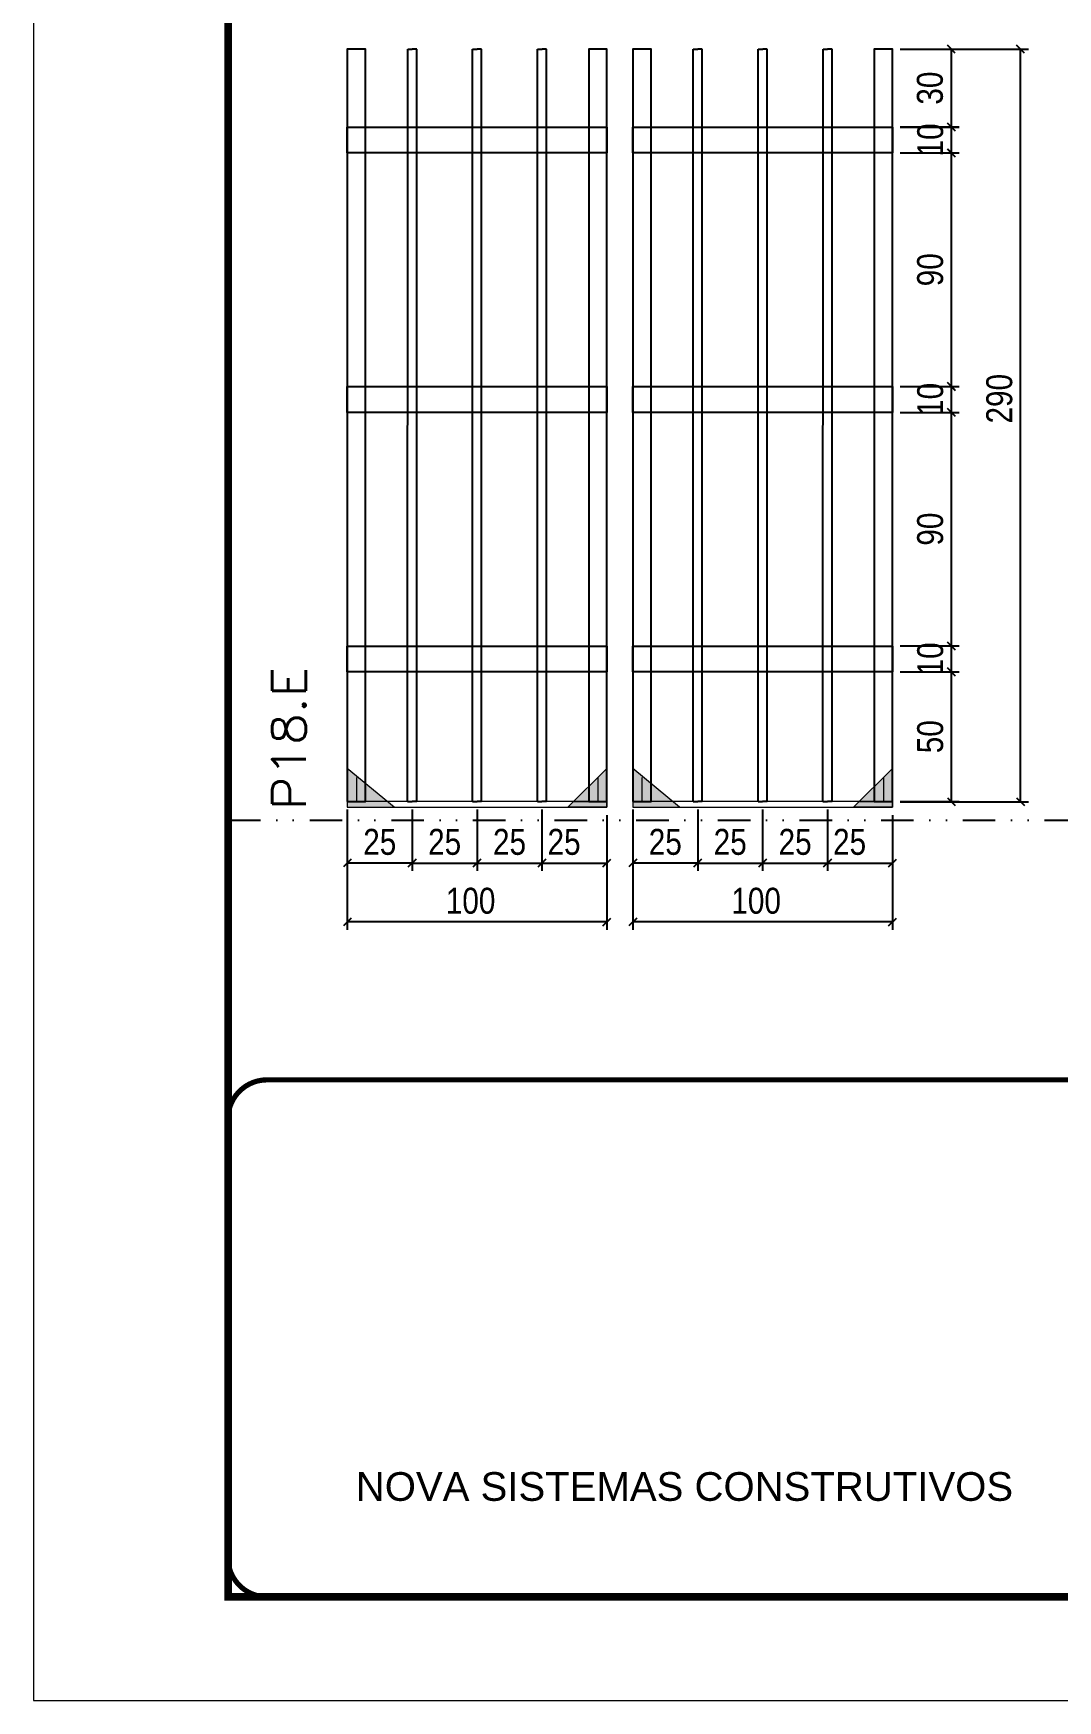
# Model space of a CAD drawing. Extents: x 14400 to 27878, y -21631 to 6985.
# Drawn here: x 17583 to 17978, y -14740 to -14097 of the extents above; entities that cross this region are included whole.
import ezdxf

# ---------------------------------------------------------------- set-up
doc = ezdxf.new("R2010")
doc.units = 0
for name, pattern in [('CONTINUO', [0]), ('DASHED', [0.75, 0.5, -0.25]), ('DIVIDE2', [0.625, 0.25, -0.125, 0, -0.125, 0, -0.125]), ('HIDDEN', [0.375, 0.25, -0.125])]:
    doc.linetypes.add(name, pattern=pattern)
for name, color, linetype in [('COTA', 241, 'Continuous'), ('Nível', 160, 'Continuous'), ('SARR_2.2x10', 60, 'Continuous'), ('SARR_3.5x7', 81, 'Continuous'), ('SARR_7x7', 40, 'Continuous')]:
    doc.layers.add(name, color=color, linetype=linetype)
for name, color, linetype, lineweight in [('Folhas', 255, 'Continuous', 9), ('Madeira', 126, 'Continuous', 18), ('Sarr 2.2x7', 40, 'Continuous', 9), ('SARRAFO DE PRESSAO', 251, 'DASHED', 9), ('Texto Seção', 7, 'Continuous', 15)]:
    doc.layers.add(name, color=color, linetype=linetype, lineweight=lineweight)
doc.styles.add('ARIAL', font='arial.ttf')
doc.styles.add('COTA TECNICA', font='techl___.ttf', dxfattribs={"height": 10})
doc.styles.add('REGUA-120', font='ROMANS.shx', dxfattribs={"height": 15})
doc.dimstyles.new('PAINEL', dxfattribs={"dimtxt": 10, "dimasz": 3, "dimexe": 3, "dimexo": 3, "dimgap": 3, "dimtad": 1, "dimdec": 1, "dimzin": 12, "dimdsep": 46, "dimtxsty": 'COTA TECNICA', "dimblk1": 'OBLIQUE', "dimblk2": 'OBLIQUE', "dimsah": 1, "dimcen": 0.9, "dimclrd": 4, "dimclre": 4, "dimclrt": 240, "dimadec": 1, "dimazin": 3, "dimtfac": 1, "dimtdec": 1, "dimtmove": 0, "dimatfit": 3, "dimfxl": 1, "dimtolj": 1, "dimtzin": 12, "dimarcsym": 0})

# ---------------------------------------------------------------- blocks, each defined once
blk = doc.blocks.new('9999999999')
at = {"color": 30, "linetype": 'CONTINUO', "const_width": 2}
blk.add_lwpolyline([(99583.98, 34230.21), (99583.98, 34414.45, 0.414214), (99568.98, 34429.45), (98228.98, 34429.45, 0.414214), (98213.98, 34414.45), (98213.98, 34245.21, 0.414214), (98228.98, 34230.21), (99583.98, 34230.21)], format="xyb", dxfattribs=at)
at = {"layer": 'Folhas'}
blk.add_lwpolyline([(98138.98, 34190.21), (99623.98, 34190.21), (99623.98, 35240.21), (98138.98, 35240.21)], close=True, dxfattribs=at)
at = {"layer": 'Folhas', "color": 30, "const_width": 3}
blk.add_lwpolyline([(98213.98, 34230.21), (99583.98, 34230.21), (99583.98, 35200.21), (98213.98, 35200.21)], close=True, dxfattribs=at)
at = {"color": 7, "linetype": 'Continuous', "ltscale": 5, "style": 'ARIAL'}
blk.add_text('NOVA SISTEMAS CONSTRUTIVOS', height=11.0592, dxfattribs=at).set_placement((98263.19, 34267.21))
blk = doc.blocks.new('_Oblique')
at = {"color": 0, "linetype": 'ByBlock', "lineweight": -2}
blk.add_line((-0.5, -0.5), (0.5, 0.5), dxfattribs=at)
blk = doc.blocks.new('*D3013')
at = {"layer": 'COTA', "color": 4, "lineweight": -2, "transparency": 16777216}
for p, q in [((17814.4, -14411.34), (17814.4, -14442.52)), ((17914.4, -14411.34), (17914.4, -14442.52)), ((17914.4, -14439.52), (17814.4, -14439.52))]:
    blk.add_line(p, q, dxfattribs=at)
at = {"layer": 'Defpoints', "color": 0, "transparency": 16777216}
for p in [(17814.4, -14408.34), (17914.4, -14408.34), (17814.4, -14439.52)]:
    blk.add_point(p, dxfattribs=at)
at = {"layer": 'COTA', "color": 4, "lineweight": -2, "transparency": 16777216, "xscale": 3, "yscale": 3, "zscale": 3, "rotation": 180}
blk.add_blockref('_Oblique', (17814.4, -14439.52), dxfattribs=at)
at = {"layer": 'COTA', "color": 4, "lineweight": -2, "transparency": 16777216, "xscale": 3, "yscale": 3, "zscale": 3}
blk.add_blockref('_Oblique', (17914.4, -14439.52), dxfattribs=at)
at = {"layer": 'COTA', "color": 240, "transparency": 16777216, "insert": (17861.9, -14431.42), "char_height": 10, "attachment_point": 5, "style": 'COTA TECNICA'}
blk.add_mtext('\\A1;100', dxfattribs=at)
blk = doc.blocks.new('*D3014')
at = {"layer": 'COTA', "color": 4, "lineweight": -2, "transparency": 16777216}
for p, q in [((17814.4, -14396.14), (17814.4, -14419.84)), ((17839.4, -14396.14), (17839.4, -14419.84)), ((17839.4, -14416.84), (17814.4, -14416.84))]:
    blk.add_line(p, q, dxfattribs=at)
at = {"layer": 'Defpoints', "color": 0, "transparency": 16777216}
for p in [(17814.4, -14393.14), (17839.4, -14393.14), (17814.4, -14416.84)]:
    blk.add_point(p, dxfattribs=at)
at = {"layer": 'COTA', "color": 4, "lineweight": -2, "transparency": 16777216, "xscale": 3, "yscale": 3, "zscale": 3, "rotation": 180}
blk.add_blockref('_Oblique', (17814.4, -14416.84), dxfattribs=at)
at = {"layer": 'COTA', "color": 4, "lineweight": -2, "transparency": 16777216, "xscale": 3, "yscale": 3, "zscale": 3}
blk.add_blockref('_Oblique', (17839.4, -14416.84), dxfattribs=at)
at = {"layer": 'COTA', "color": 240, "transparency": 16777216, "insert": (17826.9, -14408.73), "char_height": 10, "attachment_point": 5, "style": 'COTA TECNICA'}
blk.add_mtext('\\A1;25', dxfattribs=at)
blk = doc.blocks.new('*D3015')
at = {"layer": 'COTA', "color": 4, "lineweight": -2, "transparency": 16777216}
for p, q in [((17889.4, -14396.14), (17889.4, -14419.84)), ((17914.4, -14398.34), (17914.4, -14419.84)), ((17889.4, -14416.84), (17914.4, -14416.84))]:
    blk.add_line(p, q, dxfattribs=at)
at = {"layer": 'Defpoints', "color": 0, "transparency": 16777216}
for p in [(17889.4, -14393.14), (17914.4, -14395.34), (17914.4, -14416.84)]:
    blk.add_point(p, dxfattribs=at)
at = {"layer": 'COTA', "color": 4, "lineweight": -2, "transparency": 16777216, "xscale": 3, "yscale": 3, "zscale": 3, "rotation": 180}
blk.add_blockref('_Oblique', (17889.4, -14416.84), dxfattribs=at)
at = {"layer": 'COTA', "color": 4, "lineweight": -2, "transparency": 16777216, "xscale": 3, "yscale": 3, "zscale": 3}
blk.add_blockref('_Oblique', (17914.4, -14416.84), dxfattribs=at)
at = {"layer": 'COTA', "color": 240, "transparency": 16777216, "insert": (17897.9, -14408.73), "char_height": 10, "attachment_point": 5, "style": 'COTA TECNICA'}
blk.add_mtext('\\A1;25', dxfattribs=at)
blk = doc.blocks.new('*D3016')
at = {"layer": 'COTA', "color": 4, "lineweight": -2, "transparency": 16777216}
for p, q in [((17839.4, -14396.14), (17839.4, -14419.84)), ((17864.4, -14396.14), (17864.4, -14419.84)), ((17839.4, -14416.84), (17864.4, -14416.84))]:
    blk.add_line(p, q, dxfattribs=at)
at = {"layer": 'Defpoints', "color": 0, "transparency": 16777216}
for p in [(17839.4, -14393.14), (17864.4, -14393.14), (17864.4, -14416.84)]:
    blk.add_point(p, dxfattribs=at)
at = {"layer": 'COTA', "color": 4, "lineweight": -2, "transparency": 16777216, "xscale": 3, "yscale": 3, "zscale": 3, "rotation": 180}
blk.add_blockref('_Oblique', (17839.4, -14416.84), dxfattribs=at)
at = {"layer": 'COTA', "color": 4, "lineweight": -2, "transparency": 16777216, "xscale": 3, "yscale": 3, "zscale": 3}
blk.add_blockref('_Oblique', (17864.4, -14416.84), dxfattribs=at)
at = {"layer": 'COTA', "color": 240, "transparency": 16777216, "insert": (17851.9, -14408.73), "char_height": 10, "attachment_point": 5, "style": 'COTA TECNICA'}
blk.add_mtext('\\A1;25', dxfattribs=at)
blk = doc.blocks.new('*D3017')
at = {"layer": 'COTA', "color": 4, "lineweight": -2, "transparency": 16777216}
for p, q in [((17917.4, -14343.14), (17940.1, -14343.14)), ((17937.1, -14393.14), (17937.1, -14343.14)), ((17917.4, -14393.14), (17940.1, -14393.14))]:
    blk.add_line(p, q, dxfattribs=at)
at = {"layer": 'Defpoints', "color": 0, "transparency": 16777216}
for p in [(17914.4, -14343.14), (17937.1, -14343.14), (17914.4, -14393.14)]:
    blk.add_point(p, dxfattribs=at)
at = {"layer": 'COTA', "color": 4, "lineweight": -2, "transparency": 16777216, "xscale": 3, "yscale": 3, "zscale": 3}
for p, rotation in [((17937.1, -14343.14), 90), ((17937.1, -14393.14), 270)]:
    blk.add_blockref('_Oblique', p, dxfattribs=dict(at, rotation=rotation))
at = {"layer": 'COTA', "color": 240, "transparency": 16777216, "insert": (17928.99, -14368.14), "char_height": 10, "attachment_point": 5, "rotation": 90, "style": 'COTA TECNICA'}
blk.add_mtext('\\A1;50', dxfattribs=at)
blk = doc.blocks.new('*D3018')
at = {"layer": 'COTA', "color": 4, "lineweight": -2, "transparency": 16777216}
for p, q in [((17864.4, -14396.14), (17864.4, -14419.84)), ((17889.4, -14396.14), (17889.4, -14419.84)), ((17864.4, -14416.84), (17889.4, -14416.84))]:
    blk.add_line(p, q, dxfattribs=at)
at = {"layer": 'Defpoints', "color": 0, "transparency": 16777216}
for p in [(17864.4, -14393.14), (17889.4, -14393.14), (17889.4, -14416.84)]:
    blk.add_point(p, dxfattribs=at)
at = {"layer": 'COTA', "color": 4, "lineweight": -2, "transparency": 16777216, "xscale": 3, "yscale": 3, "zscale": 3, "rotation": 180}
blk.add_blockref('_Oblique', (17864.4, -14416.84), dxfattribs=at)
at = {"layer": 'COTA', "color": 4, "lineweight": -2, "transparency": 16777216, "xscale": 3, "yscale": 3, "zscale": 3}
blk.add_blockref('_Oblique', (17889.4, -14416.84), dxfattribs=at)
at = {"layer": 'COTA', "color": 240, "transparency": 16777216, "insert": (17876.9, -14408.73), "char_height": 10, "attachment_point": 5, "style": 'COTA TECNICA'}
blk.add_mtext('\\A1;25', dxfattribs=at)
blk = doc.blocks.new('*D3019')
at = {"layer": 'COTA', "color": 4, "lineweight": -2, "transparency": 16777216}
for p, q in [((17917.4, -14333.14), (17940.1, -14333.14)), ((17937.1, -14343.14), (17937.1, -14333.14)), ((17917.4, -14343.14), (17940.1, -14343.14))]:
    blk.add_line(p, q, dxfattribs=at)
at = {"layer": 'Defpoints', "color": 0, "transparency": 16777216}
for p in [(17914.4, -14333.14), (17937.1, -14333.14), (17914.4, -14343.14)]:
    blk.add_point(p, dxfattribs=at)
at = {"layer": 'COTA', "color": 4, "lineweight": -2, "transparency": 16777216, "xscale": 3, "yscale": 3, "zscale": 3}
for p, rotation in [((17937.1, -14333.14), 90), ((17937.1, -14343.14), 270)]:
    blk.add_blockref('_Oblique', p, dxfattribs=dict(at, rotation=rotation))
at = {"layer": 'COTA', "color": 240, "transparency": 16777216, "insert": (17929, -14338.14), "char_height": 10, "attachment_point": 5, "rotation": 90, "style": 'COTA TECNICA'}
blk.add_mtext('\\A1;10', dxfattribs=at)
blk = doc.blocks.new('*D3020')
at = {"layer": 'COTA', "color": 4, "lineweight": -2, "transparency": 16777216}
for p, q in [((17917.4, -14243.14), (17940.1, -14243.14)), ((17937.1, -14333.14), (17937.1, -14243.14)), ((17917.4, -14333.14), (17940.1, -14333.14))]:
    blk.add_line(p, q, dxfattribs=at)
at = {"layer": 'Defpoints', "color": 0, "transparency": 16777216}
for p in [(17914.4, -14243.14), (17937.1, -14243.14), (17914.4, -14333.14)]:
    blk.add_point(p, dxfattribs=at)
at = {"layer": 'COTA', "color": 4, "lineweight": -2, "transparency": 16777216, "xscale": 3, "yscale": 3, "zscale": 3}
for p, rotation in [((17937.1, -14243.14), 90), ((17937.1, -14333.14), 270)]:
    blk.add_blockref('_Oblique', p, dxfattribs=dict(at, rotation=rotation))
at = {"layer": 'COTA', "color": 240, "transparency": 16777216, "insert": (17928.97, -14288.14), "char_height": 10, "attachment_point": 5, "rotation": 90, "style": 'COTA TECNICA'}
blk.add_mtext('\\A1;90', dxfattribs=at)
blk = doc.blocks.new('*D3021')
at = {"layer": 'COTA', "color": 4, "lineweight": -2, "transparency": 16777216}
for p, q in [((17917.4, -14233.14), (17940.1, -14233.14)), ((17937.1, -14243.14), (17937.1, -14233.14)), ((17917.4, -14243.14), (17940.1, -14243.14))]:
    blk.add_line(p, q, dxfattribs=at)
at = {"layer": 'Defpoints', "color": 0, "transparency": 16777216}
for p in [(17914.4, -14233.14), (17937.1, -14233.14), (17914.4, -14243.14)]:
    blk.add_point(p, dxfattribs=at)
at = {"layer": 'COTA', "color": 4, "lineweight": -2, "transparency": 16777216, "xscale": 3, "yscale": 3, "zscale": 3}
for p, rotation in [((17937.1, -14233.14), 90), ((17937.1, -14243.14), 270)]:
    blk.add_blockref('_Oblique', p, dxfattribs=dict(at, rotation=rotation))
at = {"layer": 'COTA', "color": 240, "transparency": 16777216, "insert": (17929, -14238.14), "char_height": 10, "attachment_point": 5, "rotation": 90, "style": 'COTA TECNICA'}
blk.add_mtext('\\A1;10', dxfattribs=at)
blk = doc.blocks.new('*D3022')
at = {"layer": 'COTA', "color": 4, "lineweight": -2, "transparency": 16777216}
for p, q in [((17917.41, -14103.18), (17966.75, -14103.18)), ((17963.75, -14393.18), (17963.75, -14103.18)), ((17917.4, -14393.18), (17966.75, -14393.18))]:
    blk.add_line(p, q, dxfattribs=at)
at = {"layer": 'Defpoints', "color": 0, "transparency": 16777216}
for p in [(17914.41, -14103.18), (17963.75, -14103.18), (17914.4, -14393.18)]:
    blk.add_point(p, dxfattribs=at)
at = {"layer": 'COTA', "color": 4, "lineweight": -2, "transparency": 16777216, "xscale": 3, "yscale": 3, "zscale": 3}
for p, rotation in [((17963.75, -14103.18), 90), ((17963.75, -14393.18), 270)]:
    blk.add_blockref('_Oblique', p, dxfattribs=dict(at, rotation=rotation))
at = {"layer": 'COTA', "color": 240, "transparency": 16777216, "insert": (17955.61, -14237.88), "char_height": 10, "attachment_point": 5, "rotation": 90, "style": 'COTA TECNICA'}
blk.add_mtext('\\A1;290', dxfattribs=at)
blk = doc.blocks.new('*D3023')
at = {"layer": 'COTA', "color": 4, "lineweight": -2, "transparency": 16777216}
for p, q in [((17704.4, -14411.34), (17704.4, -14442.52)), ((17804.4, -14411.34), (17804.4, -14442.52)), ((17804.4, -14439.52), (17704.4, -14439.52))]:
    blk.add_line(p, q, dxfattribs=at)
at = {"layer": 'Defpoints', "color": 0, "transparency": 16777216}
for p in [(17704.4, -14408.34), (17804.4, -14408.34), (17704.4, -14439.52)]:
    blk.add_point(p, dxfattribs=at)
at = {"layer": 'COTA', "color": 4, "lineweight": -2, "transparency": 16777216, "xscale": 3, "yscale": 3, "zscale": 3, "rotation": 180}
blk.add_blockref('_Oblique', (17704.4, -14439.52), dxfattribs=at)
at = {"layer": 'COTA', "color": 4, "lineweight": -2, "transparency": 16777216, "xscale": 3, "yscale": 3, "zscale": 3}
blk.add_blockref('_Oblique', (17804.4, -14439.52), dxfattribs=at)
at = {"layer": 'COTA', "color": 240, "transparency": 16777216, "insert": (17751.9, -14431.42), "char_height": 10, "attachment_point": 5, "style": 'COTA TECNICA'}
blk.add_mtext('\\A1;100', dxfattribs=at)
blk = doc.blocks.new('*D3024')
at = {"layer": 'COTA', "color": 4, "lineweight": -2, "transparency": 16777216}
for p, q in [((17704.4, -14396.14), (17704.4, -14419.84)), ((17729.4, -14396.14), (17729.4, -14419.84)), ((17729.4, -14416.84), (17704.4, -14416.84))]:
    blk.add_line(p, q, dxfattribs=at)
at = {"layer": 'Defpoints', "color": 0, "transparency": 16777216}
for p in [(17704.4, -14393.14), (17729.4, -14393.14), (17704.4, -14416.84)]:
    blk.add_point(p, dxfattribs=at)
at = {"layer": 'COTA', "color": 4, "lineweight": -2, "transparency": 16777216, "xscale": 3, "yscale": 3, "zscale": 3, "rotation": 180}
blk.add_blockref('_Oblique', (17704.4, -14416.84), dxfattribs=at)
at = {"layer": 'COTA', "color": 4, "lineweight": -2, "transparency": 16777216, "xscale": 3, "yscale": 3, "zscale": 3}
blk.add_blockref('_Oblique', (17729.4, -14416.84), dxfattribs=at)
at = {"layer": 'COTA', "color": 240, "transparency": 16777216, "insert": (17716.9, -14408.73), "char_height": 10, "attachment_point": 5, "style": 'COTA TECNICA'}
blk.add_mtext('\\A1;25', dxfattribs=at)
blk = doc.blocks.new('*D3025')
at = {"layer": 'COTA', "color": 4, "lineweight": -2, "transparency": 16777216}
for p, q in [((17779.4, -14396.14), (17779.4, -14419.84)), ((17804.4, -14398.34), (17804.4, -14419.84)), ((17779.4, -14416.84), (17804.4, -14416.84))]:
    blk.add_line(p, q, dxfattribs=at)
at = {"layer": 'Defpoints', "color": 0, "transparency": 16777216}
for p in [(17779.4, -14393.14), (17804.4, -14395.34), (17804.4, -14416.84)]:
    blk.add_point(p, dxfattribs=at)
at = {"layer": 'COTA', "color": 4, "lineweight": -2, "transparency": 16777216, "xscale": 3, "yscale": 3, "zscale": 3, "rotation": 180}
blk.add_blockref('_Oblique', (17779.4, -14416.84), dxfattribs=at)
at = {"layer": 'COTA', "color": 4, "lineweight": -2, "transparency": 16777216, "xscale": 3, "yscale": 3, "zscale": 3}
blk.add_blockref('_Oblique', (17804.4, -14416.84), dxfattribs=at)
at = {"layer": 'COTA', "color": 240, "transparency": 16777216, "insert": (17787.9, -14408.73), "char_height": 10, "attachment_point": 5, "style": 'COTA TECNICA'}
blk.add_mtext('\\A1;25', dxfattribs=at)
blk = doc.blocks.new('*D3026')
at = {"layer": 'COTA', "color": 4, "lineweight": -2, "transparency": 16777216}
for p, q in [((17729.4, -14396.14), (17729.4, -14419.84)), ((17754.4, -14396.14), (17754.4, -14419.84)), ((17729.4, -14416.84), (17754.4, -14416.84))]:
    blk.add_line(p, q, dxfattribs=at)
at = {"layer": 'Defpoints', "color": 0, "transparency": 16777216}
for p in [(17729.4, -14393.14), (17754.4, -14393.14), (17754.4, -14416.84)]:
    blk.add_point(p, dxfattribs=at)
at = {"layer": 'COTA', "color": 4, "lineweight": -2, "transparency": 16777216, "xscale": 3, "yscale": 3, "zscale": 3, "rotation": 180}
blk.add_blockref('_Oblique', (17729.4, -14416.84), dxfattribs=at)
at = {"layer": 'COTA', "color": 4, "lineweight": -2, "transparency": 16777216, "xscale": 3, "yscale": 3, "zscale": 3}
blk.add_blockref('_Oblique', (17754.4, -14416.84), dxfattribs=at)
at = {"layer": 'COTA', "color": 240, "transparency": 16777216, "insert": (17741.9, -14408.73), "char_height": 10, "attachment_point": 5, "style": 'COTA TECNICA'}
blk.add_mtext('\\A1;25', dxfattribs=at)
blk = doc.blocks.new('*D3027')
at = {"layer": 'COTA', "color": 4, "lineweight": -2, "transparency": 16777216}
for p, q in [((17754.4, -14396.14), (17754.4, -14419.84)), ((17779.4, -14396.14), (17779.4, -14419.84)), ((17754.4, -14416.84), (17779.4, -14416.84))]:
    blk.add_line(p, q, dxfattribs=at)
at = {"layer": 'Defpoints', "color": 0, "transparency": 16777216}
for p in [(17754.4, -14393.14), (17779.4, -14393.14), (17779.4, -14416.84)]:
    blk.add_point(p, dxfattribs=at)
at = {"layer": 'COTA', "color": 4, "lineweight": -2, "transparency": 16777216, "xscale": 3, "yscale": 3, "zscale": 3, "rotation": 180}
blk.add_blockref('_Oblique', (17754.4, -14416.84), dxfattribs=at)
at = {"layer": 'COTA', "color": 4, "lineweight": -2, "transparency": 16777216, "xscale": 3, "yscale": 3, "zscale": 3}
blk.add_blockref('_Oblique', (17779.4, -14416.84), dxfattribs=at)
at = {"layer": 'COTA', "color": 240, "transparency": 16777216, "insert": (17766.9, -14408.73), "char_height": 10, "attachment_point": 5, "style": 'COTA TECNICA'}
blk.add_mtext('\\A1;25', dxfattribs=at)
blk = doc.blocks.new('*D3028')
at = {"layer": 'COTA', "color": 4, "lineweight": -2, "transparency": 16777216}
for p, q in [((17917.41, -14143.18), (17940.1, -14143.18)), ((17937.1, -14233.18), (17937.1, -14143.18)), ((17917.41, -14233.18), (17940.1, -14233.18))]:
    blk.add_line(p, q, dxfattribs=at)
at = {"layer": 'Defpoints', "color": 0, "transparency": 16777216}
for p in [(17914.41, -14143.18), (17937.1, -14143.18), (17914.41, -14233.18)]:
    blk.add_point(p, dxfattribs=at)
at = {"layer": 'COTA', "color": 4, "lineweight": -2, "transparency": 16777216, "xscale": 3, "yscale": 3, "zscale": 3}
for p, rotation in [((17937.1, -14143.18), 90), ((17937.1, -14233.18), 270)]:
    blk.add_blockref('_Oblique', p, dxfattribs=dict(at, rotation=rotation))
at = {"layer": 'COTA', "color": 240, "transparency": 16777216, "insert": (17928.97, -14188.18), "char_height": 10, "attachment_point": 5, "rotation": 90, "style": 'COTA TECNICA'}
blk.add_mtext('\\A1;90', dxfattribs=at)
blk = doc.blocks.new('*D3029')
at = {"layer": 'COTA', "color": 4, "lineweight": -2, "transparency": 16777216}
for p, q in [((17917.41, -14133.14), (17940.1, -14133.14)), ((17937.1, -14143.14), (17937.1, -14133.14)), ((17917.41, -14143.14), (17940.1, -14143.14))]:
    blk.add_line(p, q, dxfattribs=at)
at = {"layer": 'Defpoints', "color": 0, "transparency": 16777216}
for p in [(17914.41, -14133.14), (17937.1, -14133.14), (17914.41, -14143.14)]:
    blk.add_point(p, dxfattribs=at)
at = {"layer": 'COTA', "color": 4, "lineweight": -2, "transparency": 16777216, "xscale": 3, "yscale": 3, "zscale": 3}
for p, rotation in [((17937.1, -14133.14), 90), ((17937.1, -14143.14), 270)]:
    blk.add_blockref('_Oblique', p, dxfattribs=dict(at, rotation=rotation))
at = {"layer": 'COTA', "color": 240, "transparency": 16777216, "insert": (17929, -14138.14), "char_height": 10, "attachment_point": 5, "rotation": 90, "style": 'COTA TECNICA'}
blk.add_mtext('\\A1;10', dxfattribs=at)
blk = doc.blocks.new('*D3030')
at = {"layer": 'COTA', "color": 4, "lineweight": -2, "transparency": 16777216}
for p, q in [((17917.41, -14103.18), (17940.1, -14103.18)), ((17937.1, -14133.18), (17937.1, -14103.18)), ((17917.41, -14133.18), (17940.1, -14133.18))]:
    blk.add_line(p, q, dxfattribs=at)
at = {"layer": 'Defpoints', "color": 0, "transparency": 16777216}
for p in [(17914.41, -14103.18), (17937.1, -14103.18), (17914.41, -14133.18)]:
    blk.add_point(p, dxfattribs=at)
at = {"layer": 'COTA', "color": 4, "lineweight": -2, "transparency": 16777216, "xscale": 3, "yscale": 3, "zscale": 3}
for p, rotation in [((17937.1, -14103.18), 90), ((17937.1, -14133.18), 270)]:
    blk.add_blockref('_Oblique', p, dxfattribs=dict(at, rotation=rotation))
at = {"layer": 'COTA', "color": 240, "transparency": 16777216, "insert": (17928.88, -14118.18), "char_height": 10, "attachment_point": 5, "rotation": 90, "style": 'COTA TECNICA'}
blk.add_mtext('\\A1;30', dxfattribs=at)

msp = doc.modelspace()

# ---------------------------------------------------------------- hatches: boundary and pattern name
at = {"layer": 'Madeira'}
h = msp.add_hatch(color=252, dxfattribs=at)
h.dxf.hatch_style = 2
h.paths.add_polyline_path([(17704.4, -14380.34), (17704.4, -14395.34), (17722.4, -14395.34)])
h = msp.add_hatch(color=252, dxfattribs=at)
h.dxf.hatch_style = 2
h.paths.add_polyline_path([(17804.4, -14380.34), (17804.4, -14395.34), (17789.4, -14395.34)])
h = msp.add_hatch(color=252, dxfattribs=at)
h.dxf.hatch_style = 2
h.paths.add_polyline_path([(17814.4, -14380.34), (17814.4, -14395.34), (17832.4, -14395.34)])
h = msp.add_hatch(color=252, dxfattribs=at)
h.dxf.hatch_style = 2
h.paths.add_polyline_path([(17914.4, -14380.34), (17914.4, -14395.34), (17899.4, -14395.34)])

# ---------------------------------------------------------------- linework, layer by layer
at = {"layer": 'Madeira', "color": 1, "linetype": 'HIDDEN'}
for p, q in [((17707.9, -14383.84), (17707.9, -14393.14)), ((17707.9, -14383.84), (17707.9, -14393.14)), ((17800.9, -14383.84), (17800.9, -14393.14)), ((17800.9, -14383.84), (17800.9, -14393.14)), ((17817.9, -14383.84), (17817.9, -14393.14)), ((17817.9, -14383.84), (17817.9, -14393.14)), ((17910.9, -14383.84), (17910.9, -14393.14)), ((17910.9, -14383.84), (17910.9, -14393.14)), ((17714.24, -14393.14), (17704.4, -14393.14)), ((17714.24, -14393.14), (17704.4, -14393.14)), ((17720.2, -14393.14), (17704.4, -14393.14)), ((17711.4, -14387.34), (17711.4, -14393.14)), ((17791.6, -14393.14), (17804.4, -14393.14)), ((17794.57, -14393.14), (17804.4, -14393.14)), ((17794.57, -14393.14), (17804.4, -14393.14)), ((17824.24, -14393.14), (17814.4, -14393.14)), ((17824.24, -14393.14), (17814.4, -14393.14)), ((17830.2, -14393.14), (17814.4, -14393.14)), ((17821.4, -14387.34), (17821.4, -14393.14)), ((17901.6, -14393.14), (17914.4, -14393.14)), ((17904.57, -14393.14), (17914.4, -14393.14)), ((17904.57, -14393.14), (17914.4, -14393.14))]:
    msp.add_line(p, q, dxfattribs=at)
at = {"layer": 'Madeira'}
for p, q in [((17704.4, -14393.14), (17704.4, -14395.34)), ((17704.4, -14393.14), (17704.4, -14395.34)), ((17704.4, -14393.14), (17704.4, -14395.34)), ((17814.4, -14393.14), (17814.4, -14395.34)), ((17814.4, -14393.14), (17814.4, -14395.34)), ((17814.4, -14393.14), (17814.4, -14395.34))]:
    msp.add_line(p, q, dxfattribs=at)
at = {"layer": 'Madeira', "color": 0}
for points in [[(17704.4, -14380.34), (17704.4, -14395.34), (17722.4, -14395.34), (17704.4, -14380.34)], [(17804.4, -14380.34), (17804.4, -14395.34), (17789.4, -14395.34), (17804.4, -14380.34)], [(17814.4, -14380.34), (17814.4, -14395.34), (17832.4, -14395.34), (17814.4, -14380.34)], [(17914.4, -14380.34), (17914.4, -14395.34), (17899.4, -14395.34), (17914.4, -14380.34)]]:
    msp.add_lwpolyline(points, dxfattribs=at)
at = {"layer": 'Nível', "color": 4, "linetype": 'DIVIDE2', "ltscale": 50}
msp.add_line((17658.47, -14400.34), (19028.47, -14400.34), dxfattribs=at)
at = {"layer": 'Sarr 2.2x7'}
for points in [[(17804.4, -14393.14), (17704.4, -14393.14), (17704.4, -14395.34), (17804.4, -14395.34)], [(17914.4, -14393.14), (17814.4, -14393.14), (17814.4, -14395.34), (17914.4, -14395.34)]]:
    msp.add_lwpolyline(points, close=True, dxfattribs=at)
at = {"layer": 'SARR_2.2x10'}
for points in [[(17704.41, -14133.18), (17804.41, -14133.18), (17804.41, -14143.18), (17704.41, -14143.18)], [(17814.41, -14133.18), (17914.41, -14133.18), (17914.41, -14143.18), (17814.41, -14143.18)], [(17704.4, -14233.18), (17804.41, -14233.18), (17804.41, -14243.18), (17704.4, -14243.18)], [(17814.41, -14233.18), (17914.41, -14233.18), (17914.41, -14243.18), (17814.41, -14243.18)], [(17704.4, -14333.18), (17804.41, -14333.18), (17804.41, -14343.18), (17704.4, -14343.18)], [(17814.41, -14333.18), (17914.41, -14333.18), (17914.41, -14343.18), (17814.41, -14343.18)]]:
    msp.add_lwpolyline(points, close=True, dxfattribs=at)
at = {"layer": 'SARR_3.5x7'}
for p, q in [((17727.65, -14393.14), (17727.66, -14103.18)), ((17727.66, -14103.18), (17729.41, -14103.18)), ((17731.16, -14103.18), (17729.41, -14103.18)), ((17731.15, -14393.14), (17731.16, -14103.18)), ((17752.65, -14393.14), (17752.66, -14103.18)), ((17752.66, -14103.18), (17754.41, -14103.18)), ((17756.16, -14103.18), (17754.41, -14103.18)), ((17756.15, -14393.14), (17756.16, -14103.18)), ((17777.65, -14393.14), (17777.66, -14103.18)), ((17777.66, -14103.18), (17779.41, -14103.18)), ((17781.16, -14103.18), (17779.41, -14103.18)), ((17781.15, -14393.14), (17781.16, -14103.18)), ((17837.65, -14393.14), (17837.66, -14103.18)), ((17837.66, -14103.18), (17839.41, -14103.18)), ((17841.16, -14103.18), (17839.41, -14103.18)), ((17841.15, -14393.14), (17841.16, -14103.18)), ((17862.65, -14393.14), (17862.66, -14103.18)), ((17862.66, -14103.18), (17864.41, -14103.18)), ((17866.16, -14103.18), (17864.41, -14103.18)), ((17866.15, -14393.14), (17866.16, -14103.18)), ((17887.65, -14393.14), (17887.66, -14103.18)), ((17887.66, -14103.18), (17889.41, -14103.18)), ((17891.16, -14103.18), (17889.41, -14103.18)), ((17891.15, -14393.14), (17891.16, -14103.18)), ((17727.65, -14393.14), (17729.4, -14393.14)), ((17731.15, -14393.14), (17729.4, -14393.14)), ((17752.65, -14393.14), (17754.4, -14393.14)), ((17756.15, -14393.14), (17754.4, -14393.14)), ((17777.65, -14393.14), (17779.4, -14393.14)), ((17781.15, -14393.14), (17779.4, -14393.14)), ((17837.65, -14393.14), (17839.4, -14393.14)), ((17841.15, -14393.14), (17839.4, -14393.14)), ((17862.65, -14393.14), (17864.4, -14393.14)), ((17866.15, -14393.14), (17864.4, -14393.14)), ((17887.65, -14393.14), (17889.4, -14393.14)), ((17891.15, -14393.14), (17889.4, -14393.14))]:
    msp.add_line(p, q, dxfattribs=at)
at = {"layer": 'SARR_7x7'}
for points in [[(17704.4, -14393.14), (17711.4, -14393.14), (17711.41, -14103.18), (17704.41, -14103.18)], [(17797.4, -14393.14), (17804.4, -14393.14), (17804.41, -14103.18), (17797.41, -14103.18)], [(17814.4, -14393.14), (17821.4, -14393.14), (17821.41, -14103.18), (17814.41, -14103.18)], [(17907.4, -14393.14), (17914.4, -14393.14), (17914.41, -14103.18), (17907.41, -14103.18)]]:
    msp.add_lwpolyline(points, close=True, dxfattribs=at)

# ---------------------------------------------------------------- block references
at = {"layer": 'SARRAFO DE PRESSAO', "color": 6, "linetype": 'ByBlock'}
msp.add_blockref('9999999999', (-80555.51, -48929.83), dxfattribs=at)

# ---------------------------------------------------------------- texts
at = {"layer": 'Texto Seção', "style": 'REGUA-120', "width": 1.1}
msp.add_text('P18.E', height=13, rotation=90, dxfattribs=at).set_placement((17688.4, -14396.46))

# ---------------------------------------------------------------- dimensions: what is measured, and where the dimension line sits
at = {"layer": 'COTA'}
for base, p1, p2, angle, picture, middle in [((17963.75, -14103.18), (17914.4, -14393.18), (17914.41, -14103.18), 90, '*D3022', (17963.75, -14237.88)), ((17937.1, -14133.14), (17914.41, -14143.14), (17914.41, -14133.14), 90, '*D3029', (17937.1, -14138.14)), ((17937.1, -14233.14), (17914.4, -14243.14), (17914.4, -14233.14), 90, '*D3021', (17937.1, -14238.14)), ((17937.1, -14333.14), (17914.4, -14343.14), (17914.4, -14333.14), 90, '*D3019', (17937.1, -14338.14)), ((17704.4, -14439.52), (17804.4, -14408.34), (17704.4, -14408.34), 180, '*D3023', (17751.9, -14439.52)), ((17814.4, -14439.52), (17914.4, -14408.34), (17814.4, -14408.34), 180, '*D3013', (17861.9, -14439.52))]:
    dim = msp.add_linear_dim(base=base, p1=p1, p2=p2, angle=angle, dimstyle='PAINEL', override={"dimtmove": 1}, dxfattribs=at)
    dim.commit()
    dim.dimension.update_dxf_attribs({"geometry": picture, "text_midpoint": middle, "dimtype": 160})
for base, p1, p2, angle, picture, middle in [((17937.1, -14103.18), (17914.41, -14133.18), (17914.41, -14103.18), 90, '*D3030', (17928.88, -14118.18)), ((17937.1, -14143.18), (17914.41, -14233.18), (17914.41, -14143.18), 90, '*D3028', (17928.97, -14188.18)), ((17937.1, -14243.14), (17914.4, -14333.14), (17914.4, -14243.14), 90, '*D3020', (17928.97, -14288.14)), ((17937.1, -14343.14), (17914.4, -14393.14), (17914.4, -14343.14), 90, '*D3017', (17928.99, -14368.14)), ((17704.4, -14416.84), (17729.4, -14393.14), (17704.4, -14393.14), 180, '*D3024', (17716.9, -14408.73)), ((17814.4, -14416.84), (17839.4, -14393.14), (17814.4, -14393.14), 180, '*D3014', (17826.9, -14408.73))]:
    dim = msp.add_linear_dim(base=base, p1=p1, p2=p2, angle=angle, dimstyle='PAINEL', override={"dimtmove": 1}, dxfattribs=at)
    dim.commit()
    dim.dimension.update_dxf_attribs({"geometry": picture, "text_midpoint": middle})
for base, p1, p2, picture, middle in [((17754.4, -14416.84), (17729.4, -14393.14), (17754.4, -14393.14), '*D3026', (17741.9, -14408.73)), ((17779.4, -14416.84), (17754.4, -14393.14), (17779.4, -14393.14), '*D3027', (17766.9, -14408.73)), ((17864.4, -14416.84), (17839.4, -14393.14), (17864.4, -14393.14), '*D3016', (17851.9, -14408.73)), ((17889.4, -14416.84), (17864.4, -14393.14), (17889.4, -14393.14), '*D3018', (17876.9, -14408.73))]:
    dim = msp.add_linear_dim(base=base, p1=p1, p2=p2, dimstyle='PAINEL', override={"dimtmove": 1}, dxfattribs=at)
    dim.commit()
    dim.dimension.update_dxf_attribs({"geometry": picture, "text_midpoint": middle})
for base, p1, p2, picture, middle in [((17804.4, -14416.84), (17779.4, -14393.14), (17804.4, -14395.34), '*D3025', (17787.9, -14416.84)), ((17914.4, -14416.84), (17889.4, -14393.14), (17914.4, -14395.34), '*D3015', (17897.9, -14416.84))]:
    dim = msp.add_linear_dim(base=base, p1=p1, p2=p2, dimstyle='PAINEL', override={"dimtmove": 1}, dxfattribs=at)
    dim.commit()
    dim.dimension.update_dxf_attribs({"geometry": picture, "text_midpoint": middle, "dimtype": 160})

doc.saveas('drawing.dxf')
